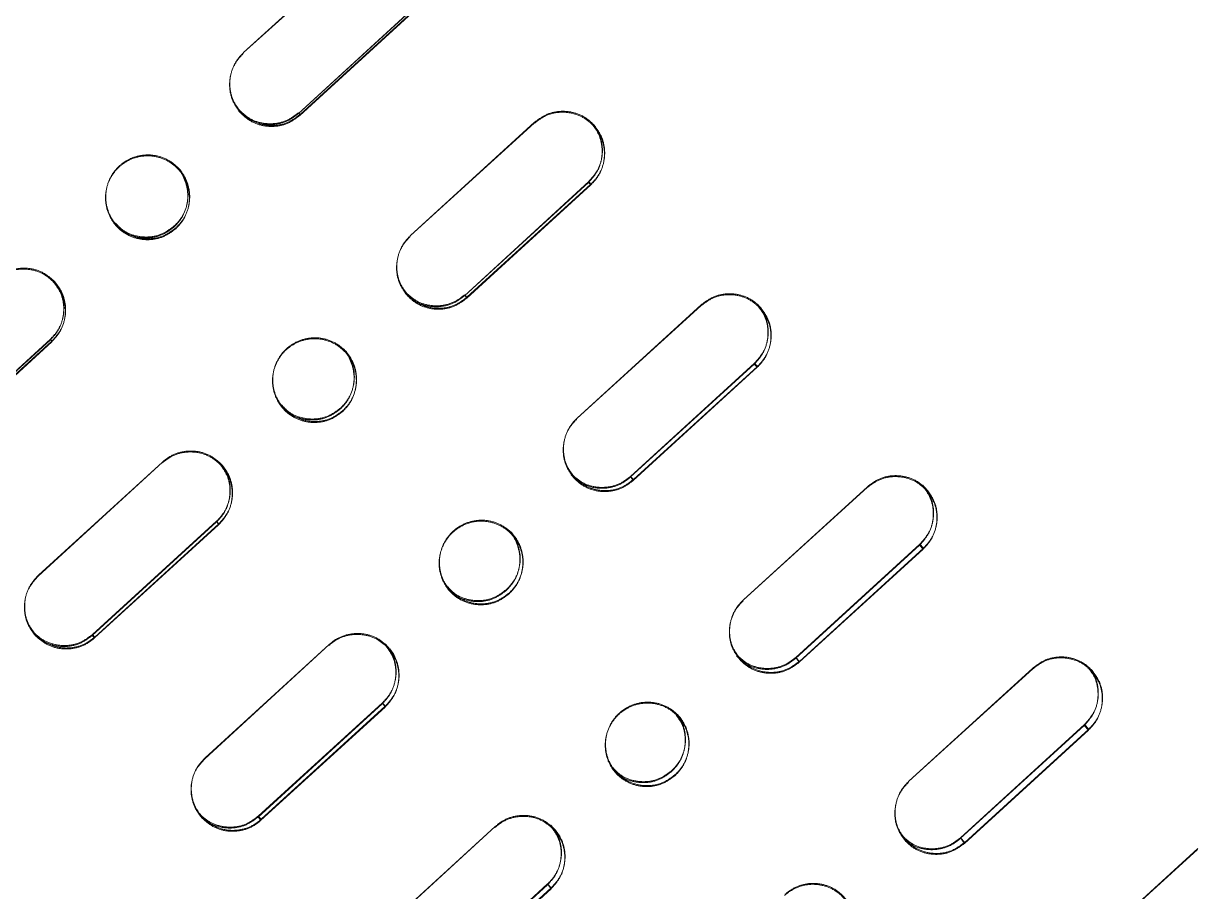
# Model space of a CAD drawing. Header units: millimetres. Extents: x -71377 to 516042, y -145869 to 441446.
# Drawn here: x 216752 to 216891.4, y 145865.3 to 145968.7 of the extents above; entities that cross this region are included whole.
import ezdxf

# ---------------------------------------------------------------- set-up
doc = ezdxf.new("R2010")
doc.units = ezdxf.units.MM
doc.header["$LTSCALE"] = 1000
doc.linetypes.add('IMPORT-DASHEDX2 _4_', pattern=[152.4, 101.6, -50.8])
doc.layers.add('05', color=5, linetype='IMPORT-DASHEDX2 _4_', lineweight=5)
doc.layers.add('조경라인_dwg', color=8, linetype='Continuous', lineweight=5)

# ---------------------------------------------------------------- blocks, each defined once
blk = doc.blocks.new('조경라인_dwg-6847807-지반층 배치도')
at = {"layer": '05', "flags": 128}
for points in [[(216792.94, 145978.56), (216778.2, 145965.19), (216792.97, 145978.67)], [(216812.82, 145956.78), (216798.08, 145943.41), (216812.85, 145956.9)], [(216832.66, 145935.05), (216817.93, 145921.68), (216832.7, 145935.17)], [(216755.16, 145930.95), (216740.39, 145917.46), (216740.59, 145917.25), (216755.36, 145930.74), (216755.2, 145931.06), (216740.43, 145917.57), (216740.62, 145917.36), (216755.39, 145930.85), (216755.2, 145931.06)], [(216824.24, 145914.62), (216839.01, 145928.1), (216839.36, 145927.72), (216824.59, 145914.23), (216824.27, 145914.73), (216839.04, 145928.22), (216839.39, 145927.83), (216824.62, 145914.35), (216824.27, 145914.73)], [(216753.74, 145902.84), (216768.55, 145916.44), (216753.78, 145902.95)], [(216852.45, 145913.39), (216837.71, 145900.01), (216852.48, 145913.5)], [(216774.96, 145909.27), (216760.19, 145895.79), (216760.46, 145895.49), (216775.23, 145908.97), (216774.99, 145909.38), (216760.22, 145895.9), (216760.49, 145895.6), (216775.26, 145909.08), (216774.99, 145909.38)], [(216843.92, 145893.06), (216858.69, 145906.55), (216859.12, 145906.08), (216844.35, 145892.59), (216843.95, 145893.18), (216858.72, 145906.66), (216859.15, 145906.19), (216844.38, 145892.7), (216843.95, 145893.18)], [(216773.59, 145881.11), (216788.39, 145894.71), (216773.62, 145881.22)], [(216872.16, 145891.8), (216857.42, 145878.43), (216872.19, 145891.91)], [(216794.7, 145887.65), (216779.93, 145874.16), (216780.28, 145873.78), (216795.05, 145887.26), (216794.73, 145887.76), (216779.96, 145874.27), (216780.31, 145873.89), (216795.08, 145887.37), (216794.73, 145887.76)], [(216863.53, 145871.59), (216878.3, 145885.08), (216878.8, 145884.52), (216864.03, 145871.03), (216863.56, 145871.7), (216878.33, 145885.19), (216878.84, 145884.63), (216864.07, 145871.15), (216863.56, 145871.7)], [(216793.37, 145859.45), (216808.17, 145873.04), (216793.4, 145859.56)], [(216891.78, 145870.31), (216877.04, 145856.93), (216891.81, 145870.42)], [(216814.38, 145866.09), (216799.61, 145852.61), (216800.04, 145852.14), (216814.81, 145865.62), (216814.41, 145866.2), (216799.64, 145852.72), (216800.07, 145852.25), (216814.84, 145865.73), (216814.41, 145866.2)]]:
    blk.add_lwpolyline(points, dxfattribs=at)
for points in [[(216784.9, 145957.71), (216784.73, 145958.03), (216784.93, 145957.82), (216799.7, 145971.31), (216799.5, 145971.52), (216784.7, 145957.92), (216799.47, 145971.41), (216799.67, 145971.19)], [(216804.77, 145935.94), (216804.53, 145936.35), (216804.8, 145936.06), (216819.57, 145949.54), (216819.3, 145949.84), (216804.5, 145936.24), (216819.27, 145949.73), (216819.54, 145949.43)]]:
    blk.add_lwpolyline(points, close=True, dxfattribs=at)
at = {"layer": '05'}
for points, knots in [([(216777.84, 145958.02), (216777.5, 145958.47), (216776.83, 145959.38), (216776.46, 145961.06), (216776.63, 145962.75), (216777.27, 145964.14), (216777.91, 145964.81), (216778.17, 145965.08)], [0, 0, 0, 0, 0.214691, 0.429382, 0.644076, 0.858772, 1, 1, 1, 1]), ([(216777.87, 145958.13), (216777.53, 145958.58), (216776.86, 145959.49), (216776.49, 145961.17), (216776.66, 145962.86), (216777.3, 145964.25), (216777.94, 145964.92), (216778.2, 145965.19)], [0, 0, 0, 0, 0.214691, 0.429382, 0.644076, 0.858772, 1, 1, 1, 1]), ([(216777.65, 145958.23), (216778.07, 145957.86), (216778.9, 145957.1), (216780.55, 145956.58), (216782.25, 145956.6), (216783.69, 145957.11), (216784.41, 145957.69), (216784.7, 145957.92)], [0, 0, 0, 0, 0.214695, 0.429387, 0.644078, 0.858772, 1, 1, 1, 1]), ([(216777.68, 145958.34), (216778.1, 145957.97), (216778.94, 145957.21), (216780.58, 145956.69), (216782.28, 145956.71), (216783.72, 145957.22), (216784.45, 145957.8), (216784.73, 145958.03)], [0, 0, 0, 0, 0.214695, 0.429387, 0.644078, 0.858772, 1, 1, 1, 1]), ([(216784.9, 145957.71), (216784.44, 145957.37), (216783.54, 145956.69), (216781.85, 145956.32), (216780.16, 145956.49), (216778.78, 145957.12), (216778.11, 145957.77), (216777.84, 145958.02)], [0, 0, 0, 0, 0.214695, 0.429384, 0.644079, 0.858771, 1, 1, 1, 1]), ([(216784.93, 145957.82), (216784.48, 145957.48), (216783.57, 145956.8), (216781.88, 145956.43), (216780.2, 145956.6), (216778.81, 145957.23), (216778.14, 145957.88), (216777.87, 145958.13)], [0, 0, 0, 0, 0.214695, 0.429384, 0.644079, 0.858771, 1, 1, 1, 1]), ([(216812.82, 145956.78), (216813.27, 145957.12), (216814.18, 145957.8), (216815.87, 145958.18), (216817.55, 145958), (216818.94, 145957.37), (216819.61, 145956.73), (216819.87, 145956.48)], [0, 0, 0, 0, 0.214692, 0.429387, 0.64408, 0.858773, 1, 1, 1, 1]), ([(216812.85, 145956.9), (216813.31, 145957.23), (216814.21, 145957.91), (216815.9, 145958.29), (216817.58, 145958.12), (216818.97, 145957.49), (216819.64, 145956.84), (216819.91, 145956.59)], [0, 0, 0, 0, 0.214692, 0.429387, 0.64408, 0.858773, 1, 1, 1, 1]), ([(216819.27, 145949.73), (216819.64, 145950.15), (216820.4, 145950.99), (216820.93, 145952.63), (216820.91, 145954.33), (216820.41, 145955.76), (216819.83, 145956.49), (216819.6, 145956.78)], [0, 0, 0, 0, 0.214692, 0.429387, 0.644081, 0.858776, 1, 1, 1, 1]), ([(216819.3, 145949.84), (216819.67, 145950.26), (216820.43, 145951.1), (216820.96, 145952.74), (216820.94, 145954.44), (216820.44, 145955.88), (216819.86, 145956.6), (216819.63, 145956.89)], [0, 0, 0, 0, 0.214692, 0.429387, 0.644081, 0.858776, 1, 1, 1, 1]), ([(216819.87, 145956.48), (216820.21, 145956.03), (216820.88, 145955.13), (216821.25, 145953.44), (216821.08, 145951.76), (216820.44, 145950.37), (216819.79, 145949.7), (216819.54, 145949.43)], [0, 0, 0, 0, 0.214694, 0.429385, 0.644078, 0.858772, 1, 1, 1, 1]), ([(216819.91, 145956.59), (216820.24, 145956.14), (216820.92, 145955.24), (216821.28, 145953.55), (216821.11, 145951.87), (216820.47, 145950.48), (216819.83, 145949.81), (216819.57, 145949.54)], [0, 0, 0, 0, 0.214694, 0.429385, 0.644078, 0.858772, 1, 1, 1, 1]), ([(216763.4, 145951.59), (216763.68, 145951.85), (216764.46, 145952.41), (216765.9, 145952.92), (216767.61, 145952.93), (216769.23, 145952.37), (216770.56, 145951.3), (216771.47, 145949.86), (216771.85, 145948.19), (216771.65, 145946.5), (216771.01, 145945.13), (216770.37, 145944.47), (216770.13, 145944.22)], [0.5, 0.5, 0.5, 0.5, 0.5368857, 0.5905742, 0.6442619, 0.6979509, 0.7516395, 0.8053283, 0.8590161, 0.9127046, 0.966394, 1, 1, 1, 1]), ([(216763.43, 145951.7), (216763.72, 145951.96), (216764.49, 145952.52), (216765.94, 145953.03), (216767.64, 145953.04), (216769.26, 145952.48), (216770.59, 145951.41), (216771.5, 145949.97), (216771.88, 145948.3), (216771.68, 145946.61), (216771.04, 145945.24), (216770.4, 145944.59), (216770.16, 145944.33)], [0.5, 0.5, 0.5, 0.5, 0.5368857, 0.5905742, 0.6442619, 0.6979509, 0.7516395, 0.8053283, 0.8590161, 0.9127046, 0.966394, 1, 1, 1, 1]), ([(216770.13, 145944.22), (216769.67, 145943.88), (216768.77, 145943.21), (216767.08, 145942.83), (216765.39, 145943), (216763.84, 145943.73), (216762.63, 145944.93), (216761.88, 145946.46), (216761.68, 145948.16), (216762.05, 145949.83), (216762.75, 145950.95), (216763.27, 145951.47), (216763.4, 145951.59)], [0, 0, 0, 0, 0.0536882, 0.1073769, 0.1610655, 0.2147544, 0.2684436, 0.3221314, 0.3758194, 0.4295084, 0.4831969, 0.5, 0.5, 0.5, 0.5]), ([(216770.16, 145944.33), (216769.71, 145944), (216768.8, 145943.32), (216767.12, 145942.94), (216765.42, 145943.11), (216763.88, 145943.84), (216762.66, 145945.04), (216761.91, 145946.57), (216761.71, 145948.27), (216762.08, 145949.94), (216762.78, 145951.06), (216763.3, 145951.59), (216763.43, 145951.7)], [0, 0, 0, 0, 0.0536882, 0.1073769, 0.1610655, 0.2147544, 0.2684436, 0.3221314, 0.3758194, 0.4295084, 0.4831969, 0.5, 0.5, 0.5, 0.5]), ([(216770.26, 145951.48), (216770.27, 145951.47), (216770.72, 145951.12), (216771.25, 145950.04), (216771.66, 145948.41), (216771.45, 145946.71), (216770.81, 145945.34), (216770.18, 145944.69), (216769.93, 145944.43)], [0, 0, 0, 0, 0.00679, 0.221492, 0.436197, 0.650899, 0.865607, 1, 1, 1, 1]), ([(216770.29, 145951.6), (216770.3, 145951.58), (216770.75, 145951.23), (216771.28, 145950.15), (216771.69, 145948.52), (216771.48, 145946.82), (216770.84, 145945.46), (216770.21, 145944.8), (216769.96, 145944.55)], [0, 0, 0, 0, 0.00679, 0.221492, 0.436197, 0.650899, 0.865607, 1, 1, 1, 1]), ([(216769.93, 145944.43), (216769.48, 145944.1), (216768.58, 145943.42), (216766.89, 145943.04), (216765.21, 145943.22), (216763.79, 145943.83), (216763.17, 145944.52), (216762.92, 145944.79)], [0, 0, 0, 0, 0.214742, 0.429489, 0.644231, 0.858976, 1, 1, 1, 1]), ([(216769.96, 145944.55), (216769.51, 145944.21), (216768.61, 145943.53), (216766.92, 145943.15), (216765.24, 145943.33), (216763.83, 145943.94), (216763.2, 145944.63), (216762.95, 145944.9)], [0, 0, 0, 0, 0.214742, 0.429489, 0.644231, 0.858976, 1, 1, 1, 1]), ([(216797.72, 145936.25), (216797.38, 145936.7), (216796.71, 145937.6), (216796.34, 145939.28), (216796.52, 145940.97), (216797.15, 145942.36), (216797.8, 145943.03), (216798.05, 145943.3)], [0, 0, 0, 0, 0.214693, 0.429386, 0.644077, 0.858772, 1, 1, 1, 1]), ([(216797.75, 145936.36), (216797.41, 145936.81), (216796.74, 145937.71), (216796.37, 145939.4), (216796.55, 145941.08), (216797.18, 145942.47), (216797.83, 145943.14), (216798.08, 145943.41)], [0, 0, 0, 0, 0.214693, 0.429386, 0.644077, 0.858772, 1, 1, 1, 1]), ([(216755.69, 145937.79), (216755.27, 145938.17), (216754.43, 145938.92), (216752.78, 145939.45), (216751.09, 145939.42), (216749.64, 145938.92), (216748.92, 145938.34), (216748.63, 145938.11)], [0, 0, 0, 0, 0.214691, 0.429382, 0.644076, 0.858771, 1, 1, 1, 1]), ([(216755.72, 145937.9), (216755.3, 145938.28), (216754.46, 145939.04), (216752.82, 145939.56), (216751.12, 145939.54), (216749.68, 145939.03), (216748.95, 145938.45), (216748.66, 145938.22)], [0, 0, 0, 0, 0.214691, 0.429382, 0.644076, 0.858771, 1, 1, 1, 1]), ([(216755.49, 145938), (216755.83, 145937.55), (216756.5, 145936.65), (216756.88, 145934.96), (216756.7, 145933.28), (216756.06, 145931.89), (216755.42, 145931.22), (216755.16, 145930.95)], [0, 0, 0, 0, 0.214694, 0.429386, 0.644078, 0.858772, 1, 1, 1, 1]), ([(216755.52, 145938.12), (216755.86, 145937.66), (216756.54, 145936.76), (216756.91, 145935.08), (216756.73, 145933.39), (216756.1, 145932), (216755.45, 145931.33), (216755.2, 145931.06)], [0, 0, 0, 0, 0.214694, 0.429386, 0.644078, 0.858772, 1, 1, 1, 1]), ([(216755.36, 145930.74), (216755.74, 145931.16), (216756.49, 145932), (216757.02, 145933.64), (216757, 145935.34), (216756.5, 145936.78), (216755.92, 145937.5), (216755.69, 145937.79)], [0, 0, 0, 0, 0.214691, 0.429385, 0.644077, 0.858771, 1, 1, 1, 1]), ([(216755.39, 145930.85), (216755.77, 145931.27), (216756.52, 145932.11), (216757.05, 145933.75), (216757.03, 145935.45), (216756.53, 145936.89), (216755.95, 145937.62), (216755.72, 145937.9)], [0, 0, 0, 0, 0.214691, 0.429385, 0.644077, 0.858771, 1, 1, 1, 1]), ([(216797.45, 145936.55), (216797.86, 145936.17), (216798.7, 145935.42), (216800.34, 145934.9), (216802.04, 145934.92), (216803.48, 145935.43), (216804.21, 145936.01), (216804.5, 145936.24)], [0, 0, 0, 0, 0.214691, 0.429383, 0.644077, 0.858772, 1, 1, 1, 1]), ([(216797.48, 145936.66), (216797.9, 145936.28), (216798.73, 145935.53), (216800.38, 145935.01), (216802.07, 145935.03), (216803.51, 145935.54), (216804.24, 145936.12), (216804.53, 145936.35)], [0, 0, 0, 0, 0.214691, 0.429383, 0.644077, 0.858772, 1, 1, 1, 1]), ([(216804.77, 145935.94), (216804.32, 145935.61), (216803.41, 145934.93), (216801.73, 145934.55), (216800.04, 145934.72), (216798.65, 145935.35), (216797.98, 145935.99), (216797.72, 145936.25)], [0, 0, 0, 0, 0.214695, 0.429384, 0.644079, 0.858772, 1, 1, 1, 1]), ([(216804.8, 145936.06), (216804.35, 145935.72), (216803.44, 145935.04), (216801.76, 145934.66), (216800.07, 145934.83), (216798.69, 145935.46), (216798.02, 145936.11), (216797.75, 145936.36)], [0, 0, 0, 0, 0.214695, 0.429384, 0.644079, 0.858772, 1, 1, 1, 1]), ([(216832.66, 145935.05), (216833.12, 145935.39), (216834.02, 145936.07), (216835.7, 145936.45), (216837.39, 145936.28), (216838.77, 145935.65), (216839.44, 145935.01), (216839.71, 145934.76)], [0, 0, 0, 0, 0.214692, 0.429386, 0.64408, 0.858774, 1, 1, 1, 1]), ([(216832.7, 145935.17), (216833.15, 145935.5), (216834.05, 145936.18), (216835.74, 145936.56), (216837.42, 145936.39), (216838.81, 145935.76), (216839.47, 145935.12), (216839.74, 145934.87)], [0, 0, 0, 0, 0.214692, 0.429386, 0.64408, 0.858774, 1, 1, 1, 1]), ([(216839.01, 145928.1), (216839.39, 145928.52), (216840.14, 145929.36), (216840.67, 145931.01), (216840.66, 145932.7), (216840.16, 145934.13), (216839.58, 145934.86), (216839.35, 145935.14)], [0, 0, 0, 0, 0.214692, 0.429387, 0.644079, 0.858773, 1, 1, 1, 1]), ([(216839.04, 145928.22), (216839.42, 145928.64), (216840.17, 145929.48), (216840.7, 145931.12), (216840.69, 145932.81), (216840.19, 145934.25), (216839.61, 145934.97), (216839.39, 145935.25)], [0, 0, 0, 0, 0.214692, 0.429387, 0.644079, 0.858773, 1, 1, 1, 1]), ([(216839.71, 145934.76), (216840.04, 145934.31), (216840.71, 145933.41), (216841.08, 145931.73), (216840.9, 145930.04), (216840.26, 145928.66), (216839.62, 145927.99), (216839.36, 145927.72)], [0, 0, 0, 0, 0.214693, 0.429386, 0.644077, 0.858772, 1, 1, 1, 1]), ([(216839.74, 145934.87), (216840.07, 145934.42), (216840.74, 145933.52), (216841.11, 145931.84), (216840.93, 145930.16), (216840.29, 145928.77), (216839.65, 145928.1), (216839.39, 145927.83)], [0, 0, 0, 0, 0.214693, 0.429386, 0.644077, 0.858772, 1, 1, 1, 1]), ([(216783.28, 145929.81), (216783.57, 145930.07), (216784.34, 145930.63), (216785.79, 145931.14), (216787.5, 145931.15), (216789.11, 145930.59), (216790.44, 145929.53), (216791.35, 145928.09), (216791.72, 145926.42), (216791.52, 145924.73), (216790.88, 145923.37), (216790.24, 145922.71), (216790, 145922.46)], [0.5, 0.5, 0.5, 0.5, 0.5368857, 0.5905741, 0.6442619, 0.697951, 0.7516396, 0.8053281, 0.8590162, 0.9127045, 0.966394, 1, 1, 1, 1]), ([(216783.32, 145929.93), (216783.6, 145930.19), (216784.38, 145930.74), (216785.82, 145931.26), (216787.53, 145931.26), (216789.14, 145930.7), (216790.47, 145929.64), (216791.38, 145928.2), (216791.75, 145926.53), (216791.55, 145924.84), (216790.91, 145923.48), (216790.27, 145922.82), (216790.03, 145922.57)], [0.5, 0.5, 0.5, 0.5, 0.5368857, 0.5905741, 0.6442619, 0.697951, 0.7516396, 0.8053281, 0.8590162, 0.9127045, 0.966394, 1, 1, 1, 1]), ([(216790, 145922.46), (216789.55, 145922.12), (216788.64, 145921.44), (216786.96, 145921.07), (216785.27, 145921.23), (216783.72, 145921.96), (216782.51, 145923.16), (216781.76, 145924.69), (216781.56, 145926.38), (216781.94, 145928.05), (216782.64, 145929.17), (216783.15, 145929.7), (216783.28, 145929.81)], [0, 0, 0, 0, 0.0536883, 0.1073768, 0.1610653, 0.2147543, 0.2684431, 0.3221311, 0.3758199, 0.4295084, 0.4831969, 0.5, 0.5, 0.5, 0.5]), ([(216790.03, 145922.57), (216789.58, 145922.23), (216788.67, 145921.55), (216786.99, 145921.18), (216785.3, 145921.35), (216783.75, 145922.07), (216782.54, 145923.27), (216781.79, 145924.8), (216781.59, 145926.49), (216781.97, 145928.16), (216782.67, 145929.28), (216783.19, 145929.81), (216783.32, 145929.93)], [0, 0, 0, 0, 0.0536883, 0.1073768, 0.1610653, 0.2147543, 0.2684431, 0.3221311, 0.3758199, 0.4295084, 0.4831969, 0.5, 0.5, 0.5, 0.5]), ([(216790.06, 145929.8), (216790.07, 145929.79), (216790.52, 145929.43), (216791.05, 145928.35), (216791.46, 145926.73), (216791.24, 145925.03), (216790.61, 145923.67), (216789.97, 145923.01), (216789.73, 145922.76)], [0, 0, 0, 0, 0.006792, 0.221493, 0.436199, 0.650899, 0.865607, 1, 1, 1, 1]), ([(216790.09, 145929.91), (216790.1, 145929.9), (216790.55, 145929.54), (216791.08, 145928.47), (216791.49, 145926.84), (216791.28, 145925.14), (216790.64, 145923.78), (216790, 145923.12), (216789.76, 145922.87)], [0, 0, 0, 0, 0.006792, 0.221493, 0.436199, 0.650899, 0.865607, 1, 1, 1, 1]), ([(216789.73, 145922.76), (216789.27, 145922.42), (216788.37, 145921.74), (216786.68, 145921.36), (216785, 145921.54), (216783.59, 145922.15), (216782.97, 145922.83), (216782.72, 145923.11)], [0, 0, 0, 0, 0.214742, 0.429488, 0.644232, 0.858978, 1, 1, 1, 1]), ([(216789.76, 145922.87), (216789.31, 145922.53), (216788.4, 145921.85), (216786.71, 145921.48), (216785.03, 145921.65), (216783.62, 145922.26), (216783, 145922.95), (216782.75, 145923.22)], [0, 0, 0, 0, 0.214742, 0.429488, 0.644232, 0.858978, 1, 1, 1, 1]), ([(216817.55, 145914.53), (216817.22, 145914.98), (216816.54, 145915.88), (216816.18, 145917.56), (216816.36, 145919.24), (216816.99, 145920.63), (216817.64, 145921.3), (216817.89, 145921.57)], [0, 0, 0, 0, 0.214692, 0.429385, 0.644078, 0.858772, 1, 1, 1, 1]), ([(216817.58, 145914.64), (216817.25, 145915.09), (216816.58, 145915.99), (216816.21, 145917.67), (216816.39, 145919.36), (216817.02, 145920.74), (216817.67, 145921.41), (216817.93, 145921.68)], [0, 0, 0, 0, 0.214692, 0.429385, 0.644078, 0.858772, 1, 1, 1, 1]), ([(216775.56, 145916.02), (216775.15, 145916.4), (216774.31, 145917.15), (216772.67, 145917.67), (216770.97, 145917.65), (216769.53, 145917.14), (216768.8, 145916.56), (216768.51, 145916.33)], [0, 0, 0, 0, 0.214693, 0.429385, 0.644076, 0.858771, 1, 1, 1, 1]), ([(216775.6, 145916.13), (216775.18, 145916.51), (216774.34, 145917.26), (216772.7, 145917.78), (216771, 145917.76), (216769.56, 145917.25), (216768.83, 145916.67), (216768.55, 145916.44)], [0, 0, 0, 0, 0.214693, 0.429385, 0.644076, 0.858771, 1, 1, 1, 1]), ([(216775.29, 145916.32), (216775.63, 145915.87), (216776.3, 145914.97), (216776.67, 145913.28), (216776.49, 145911.6), (216775.86, 145910.21), (216775.21, 145909.54), (216774.96, 145909.27)], [0, 0, 0, 0, 0.214691, 0.429383, 0.644077, 0.858772, 1, 1, 1, 1]), ([(216775.32, 145916.43), (216775.66, 145915.98), (216776.33, 145915.08), (216776.7, 145913.4), (216776.53, 145911.71), (216775.89, 145910.32), (216775.24, 145909.65), (216774.99, 145909.38)], [0, 0, 0, 0, 0.214691, 0.429383, 0.644077, 0.858772, 1, 1, 1, 1]), ([(216775.23, 145908.97), (216775.61, 145909.39), (216776.36, 145910.23), (216776.89, 145911.88), (216776.87, 145913.57), (216776.37, 145915.01), (216775.79, 145915.73), (216775.56, 145916.02)], [0, 0, 0, 0, 0.214692, 0.429385, 0.644078, 0.858772, 1, 1, 1, 1]), ([(216775.26, 145909.08), (216775.64, 145909.5), (216776.4, 145910.34), (216776.92, 145911.99), (216776.91, 145913.68), (216776.4, 145915.12), (216775.83, 145915.85), (216775.6, 145916.13)], [0, 0, 0, 0, 0.214692, 0.429385, 0.644078, 0.858772, 1, 1, 1, 1]), ([(216817.2, 145914.91), (216817.62, 145914.54), (216818.45, 145913.79), (216820.09, 145913.27), (216821.78, 145913.3), (216823.22, 145913.81), (216823.95, 145914.39), (216824.24, 145914.62)], [0, 0, 0, 0, 0.214693, 0.429384, 0.644077, 0.858772, 1, 1, 1, 1]), ([(216817.23, 145915.03), (216817.65, 145914.65), (216818.48, 145913.9), (216820.12, 145913.38), (216821.82, 145913.41), (216823.26, 145913.92), (216823.98, 145914.5), (216824.27, 145914.73)], [0, 0, 0, 0, 0.214693, 0.429384, 0.644077, 0.858772, 1, 1, 1, 1]), ([(216824.59, 145914.23), (216824.14, 145913.9), (216823.24, 145913.22), (216821.55, 145912.84), (216819.87, 145913.01), (216818.48, 145913.63), (216817.82, 145914.27), (216817.55, 145914.53)], [0, 0, 0, 0, 0.214695, 0.429385, 0.644078, 0.858773, 1, 1, 1, 1]), ([(216824.62, 145914.35), (216824.17, 145914.01), (216823.27, 145913.33), (216821.58, 145912.95), (216819.9, 145913.12), (216818.51, 145913.75), (216817.85, 145914.39), (216817.58, 145914.64)], [0, 0, 0, 0, 0.214695, 0.429385, 0.644078, 0.858773, 1, 1, 1, 1]), ([(216852.45, 145913.39), (216852.9, 145913.73), (216853.8, 145914.4), (216855.48, 145914.78), (216857.17, 145914.62), (216858.55, 145913.99), (216859.21, 145913.36), (216859.48, 145913.1)], [0, 0, 0, 0, 0.214692, 0.429387, 0.644078, 0.858774, 1, 1, 1, 1]), ([(216852.48, 145913.5), (216852.93, 145913.84), (216853.83, 145914.52), (216855.52, 145914.9), (216857.2, 145914.73), (216858.58, 145914.11), (216859.24, 145913.47), (216859.51, 145913.22)], [0, 0, 0, 0, 0.214692, 0.429387, 0.644078, 0.858774, 1, 1, 1, 1]), ([(216858.69, 145906.55), (216859.07, 145906.97), (216859.82, 145907.81), (216860.36, 145909.45), (216860.34, 145911.14), (216859.85, 145912.57), (216859.27, 145913.29), (216859.05, 145913.57)], [0, 0, 0, 0, 0.214691, 0.429387, 0.644079, 0.858774, 1, 1, 1, 1]), ([(216858.72, 145906.66), (216859.1, 145907.08), (216859.86, 145907.92), (216860.39, 145909.56), (216860.38, 145911.25), (216859.88, 145912.68), (216859.31, 145913.4), (216859.08, 145913.69)], [0, 0, 0, 0, 0.214691, 0.429387, 0.644079, 0.858774, 1, 1, 1, 1]), ([(216859.48, 145913.1), (216859.81, 145912.66), (216860.48, 145911.76), (216860.84, 145910.08), (216860.66, 145908.4), (216860.02, 145907.02), (216859.38, 145906.34), (216859.12, 145906.08)], [0, 0, 0, 0, 0.214691, 0.429385, 0.644077, 0.858772, 1, 1, 1, 1]), ([(216859.51, 145913.22), (216859.84, 145912.77), (216860.51, 145911.87), (216860.87, 145910.19), (216860.69, 145908.51), (216860.05, 145907.13), (216859.41, 145906.46), (216859.15, 145906.19)], [0, 0, 0, 0, 0.214691, 0.429385, 0.644077, 0.858772, 1, 1, 1, 1]), ([(216803.13, 145908.08), (216803.41, 145908.34), (216804.19, 145908.9), (216805.63, 145909.42), (216807.33, 145909.42), (216808.94, 145908.87), (216810.27, 145907.81), (216811.18, 145906.37), (216811.55, 145904.71), (216811.34, 145903.02), (216810.7, 145901.66), (216810.07, 145901), (216809.82, 145900.75)], [0.5, 0.5, 0.5, 0.5, 0.5368857, 0.5905738, 0.6442623, 0.6979513, 0.7516399, 0.8053281, 0.8590168, 0.9127044, 0.9663941, 1, 1, 1, 1]), ([(216803.16, 145908.2), (216803.44, 145908.46), (216804.22, 145909.01), (216805.66, 145909.53), (216807.37, 145909.54), (216808.97, 145908.98), (216810.31, 145907.92), (216811.21, 145906.48), (216811.58, 145904.82), (216811.38, 145903.13), (216810.73, 145901.77), (216810.1, 145901.11), (216809.85, 145900.86)], [0.5, 0.5, 0.5, 0.5, 0.5368857, 0.5905738, 0.6442623, 0.6979513, 0.7516399, 0.8053281, 0.8590168, 0.9127044, 0.9663941, 1, 1, 1, 1]), ([(216809.84, 145908.28), (216809.85, 145908.27), (216810.31, 145907.91), (216810.83, 145906.84), (216811.24, 145905.21), (216811.02, 145903.51), (216810.38, 145902.15), (216809.75, 145901.5), (216809.5, 145901.25)], [0, 0, 0, 0, 0.006788, 0.221491, 0.436196, 0.650899, 0.865607, 1, 1, 1, 1]), ([(216809.82, 145900.75), (216809.37, 145900.41), (216808.47, 145899.73), (216806.78, 145899.36), (216805.09, 145899.52), (216803.55, 145900.24), (216802.34, 145901.43), (216801.6, 145902.96), (216801.4, 145904.66), (216801.78, 145906.32), (216802.48, 145907.44), (216803, 145907.97), (216803.13, 145908.08)], [0, 0, 0, 0, 0.0536882, 0.107377, 0.1610652, 0.2147548, 0.2684426, 0.3221316, 0.3758199, 0.4295085, 0.4831969, 0.5, 0.5, 0.5, 0.5]), ([(216809.85, 145900.86), (216809.4, 145900.52), (216808.5, 145899.84), (216806.81, 145899.47), (216805.12, 145899.63), (216803.58, 145900.35), (216802.37, 145901.55), (216801.63, 145903.08), (216801.43, 145904.77), (216801.81, 145906.43), (216802.51, 145907.55), (216803.03, 145908.08), (216803.16, 145908.2)], [0, 0, 0, 0, 0.0536882, 0.107377, 0.1610652, 0.2147548, 0.2684426, 0.3221316, 0.3758199, 0.4295085, 0.4831969, 0.5, 0.5, 0.5, 0.5]), ([(216809.81, 145908.16), (216809.82, 145908.15), (216810.27, 145907.8), (216810.8, 145906.72), (216811.2, 145905.1), (216810.99, 145903.4), (216810.35, 145902.04), (216809.71, 145901.39), (216809.47, 145901.13)], [0, 0, 0, 0, 0.006788, 0.221491, 0.436196, 0.650899, 0.865607, 1, 1, 1, 1]), ([(216753.74, 145902.84), (216753.37, 145902.42), (216752.61, 145901.58), (216752.08, 145899.94), (216752.1, 145898.24), (216752.6, 145896.8), (216753.18, 145896.08), (216753.41, 145895.79)], [0, 0, 0, 0, 0.214695, 0.429387, 0.64408, 0.858773, 1, 1, 1, 1]), ([(216753.78, 145902.95), (216753.4, 145902.53), (216752.64, 145901.69), (216752.11, 145900.05), (216752.13, 145898.35), (216752.63, 145896.92), (216753.21, 145896.19), (216753.44, 145895.9)], [0, 0, 0, 0, 0.214695, 0.429387, 0.64408, 0.858773, 1, 1, 1, 1]), ([(216809.47, 145901.13), (216809.02, 145900.8), (216808.11, 145900.12), (216806.43, 145899.74), (216804.75, 145899.91), (216803.34, 145900.51), (216802.72, 145901.2), (216802.47, 145901.47)], [0, 0, 0, 0, 0.214743, 0.42949, 0.644233, 0.858979, 1, 1, 1, 1]), ([(216809.5, 145901.25), (216809.05, 145900.91), (216808.15, 145900.23), (216806.46, 145899.85), (216804.78, 145900.03), (216803.38, 145900.63), (216802.75, 145901.31), (216802.51, 145901.59)], [0, 0, 0, 0, 0.214743, 0.42949, 0.644233, 0.858979, 1, 1, 1, 1]), ([(216837.32, 145892.87), (216836.99, 145893.32), (216836.32, 145894.22), (216835.96, 145895.9), (216836.14, 145897.58), (216836.78, 145898.97), (216837.42, 145899.64), (216837.68, 145899.9)], [0, 0, 0, 0, 0.21469, 0.429385, 0.644077, 0.858771, 1, 1, 1, 1]), ([(216837.35, 145892.99), (216837.02, 145893.43), (216836.35, 145894.33), (216835.99, 145896.01), (216836.17, 145897.69), (216836.81, 145899.08), (216837.45, 145899.75), (216837.71, 145900.01)], [0, 0, 0, 0, 0.21469, 0.429385, 0.644077, 0.858771, 1, 1, 1, 1]), ([(216760.19, 145895.79), (216759.73, 145895.45), (216758.83, 145894.77), (216757.15, 145894.39), (216755.46, 145894.56), (216754.07, 145895.19), (216753.4, 145895.84), (216753.14, 145896.09)], [0, 0, 0, 0, 0.214695, 0.429387, 0.64408, 0.858775, 1, 1, 1, 1]), ([(216760.22, 145895.9), (216759.77, 145895.56), (216758.86, 145894.88), (216757.18, 145894.51), (216755.49, 145894.68), (216754.1, 145895.31), (216753.43, 145895.95), (216753.17, 145896.2)], [0, 0, 0, 0, 0.214695, 0.429387, 0.64408, 0.858775, 1, 1, 1, 1]), ([(216753.41, 145895.79), (216753.83, 145895.42), (216754.67, 145894.66), (216756.31, 145894.14), (216758, 145894.17), (216759.44, 145894.67), (216760.17, 145895.26), (216760.46, 145895.49)], [0, 0, 0, 0, 0.214694, 0.429385, 0.644078, 0.858772, 1, 1, 1, 1]), ([(216753.44, 145895.9), (216753.86, 145895.53), (216754.7, 145894.78), (216756.34, 145894.26), (216758.04, 145894.28), (216759.48, 145894.79), (216760.2, 145895.37), (216760.49, 145895.6)], [0, 0, 0, 0, 0.214694, 0.429385, 0.644078, 0.858772, 1, 1, 1, 1]), ([(216795.4, 145894.3), (216794.98, 145894.68), (216794.15, 145895.43), (216792.5, 145895.94), (216790.81, 145895.92), (216789.37, 145895.41), (216788.64, 145894.83), (216788.36, 145894.6)], [0, 0, 0, 0, 0.214691, 0.429384, 0.644077, 0.858772, 1, 1, 1, 1]), ([(216795.43, 145894.41), (216795.01, 145894.79), (216794.18, 145895.54), (216792.54, 145896.06), (216790.84, 145896.03), (216789.4, 145895.52), (216788.68, 145894.94), (216788.39, 145894.71)], [0, 0, 0, 0, 0.214691, 0.429384, 0.644077, 0.858772, 1, 1, 1, 1]), ([(216795.05, 145894.69), (216795.38, 145894.24), (216796.05, 145893.34), (216796.42, 145891.66), (216796.24, 145889.97), (216795.6, 145888.59), (216794.96, 145887.91), (216794.7, 145887.65)], [0, 0, 0, 0, 0.214693, 0.429383, 0.644077, 0.858772, 1, 1, 1, 1]), ([(216795.08, 145894.8), (216795.41, 145894.35), (216796.08, 145893.45), (216796.45, 145891.77), (216796.27, 145890.08), (216795.63, 145888.7), (216794.99, 145888.03), (216794.73, 145887.76)], [0, 0, 0, 0, 0.214693, 0.429383, 0.644077, 0.858772, 1, 1, 1, 1]), ([(216795.05, 145887.26), (216795.43, 145887.68), (216796.19, 145888.52), (216796.72, 145890.16), (216796.7, 145891.86), (216796.2, 145893.29), (216795.63, 145894.01), (216795.4, 145894.3)], [0, 0, 0, 0, 0.214691, 0.429385, 0.644076, 0.858774, 1, 1, 1, 1]), ([(216795.08, 145887.37), (216795.46, 145887.79), (216796.22, 145888.63), (216796.75, 145890.28), (216796.73, 145891.97), (216796.23, 145893.4), (216795.66, 145894.13), (216795.43, 145894.41)], [0, 0, 0, 0, 0.214691, 0.429385, 0.644076, 0.858774, 1, 1, 1, 1]), ([(216836.89, 145893.35), (216837.31, 145892.97), (216838.14, 145892.23), (216839.78, 145891.71), (216841.47, 145891.74), (216842.91, 145892.25), (216843.63, 145892.83), (216843.92, 145893.06)], [0, 0, 0, 0, 0.214692, 0.429386, 0.644079, 0.858772, 1, 1, 1, 1]), ([(216836.92, 145893.46), (216837.34, 145893.08), (216838.17, 145892.34), (216839.81, 145891.82), (216841.5, 145891.85), (216842.94, 145892.36), (216843.66, 145892.95), (216843.95, 145893.18)], [0, 0, 0, 0, 0.214692, 0.429386, 0.644079, 0.858772, 1, 1, 1, 1]), ([(216844.38, 145892.7), (216843.93, 145892.37), (216843.03, 145891.69), (216841.35, 145891.31), (216839.66, 145891.47), (216838.28, 145892.1), (216837.62, 145892.73), (216837.35, 145892.99)], [0, 0, 0, 0, 0.214695, 0.429384, 0.644078, 0.858774, 1, 1, 1, 1]), ([(216872.16, 145891.8), (216872.61, 145892.14), (216873.51, 145892.82), (216875.19, 145893.2), (216876.87, 145893.04), (216878.25, 145892.42), (216878.91, 145891.78), (216879.17, 145891.53)], [0, 0, 0, 0, 0.214692, 0.429386, 0.644078, 0.858775, 1, 1, 1, 1]), ([(216872.19, 145891.91), (216872.64, 145892.25), (216873.54, 145892.93), (216875.22, 145893.31), (216876.9, 145893.15), (216878.28, 145892.53), (216878.94, 145891.89), (216879.21, 145891.64)], [0, 0, 0, 0, 0.214692, 0.429386, 0.644078, 0.858775, 1, 1, 1, 1]), ([(216844.35, 145892.59), (216843.9, 145892.25), (216843, 145891.58), (216841.31, 145891.2), (216839.63, 145891.36), (216838.25, 145891.98), (216837.59, 145892.62), (216837.32, 145892.87)], [0, 0, 0, 0, 0.214695, 0.429384, 0.644078, 0.858774, 1, 1, 1, 1]), ([(216878.3, 145885.08), (216878.67, 145885.5), (216879.43, 145886.34), (216879.97, 145887.97), (216879.95, 145889.66), (216879.52, 145890.97), (216879.03, 145891.59), (216878.89, 145891.78)], [0, 0, 0, 0, 0.225819, 0.451641, 0.67746, 0.903285, 1, 1, 1, 1]), ([(216878.33, 145885.19), (216878.71, 145885.61), (216879.46, 145886.45), (216880, 145888.09), (216879.98, 145889.77), (216879.55, 145891.08), (216879.07, 145891.71), (216878.92, 145891.89)], [0, 0, 0, 0, 0.225819, 0.451641, 0.67746, 0.903285, 1, 1, 1, 1]), ([(216879.17, 145891.53), (216879.51, 145891.08), (216880.17, 145890.19), (216880.53, 145888.52), (216880.35, 145886.84), (216879.71, 145885.46), (216879.06, 145884.79), (216878.8, 145884.52)], [0, 0, 0, 0, 0.214692, 0.429384, 0.644077, 0.858772, 1, 1, 1, 1]), ([(216879.21, 145891.64), (216879.54, 145891.2), (216880.2, 145890.3), (216880.56, 145888.63), (216880.38, 145886.95), (216879.74, 145885.57), (216879.09, 145884.9), (216878.84, 145884.63)], [0, 0, 0, 0, 0.214692, 0.429384, 0.644077, 0.858772, 1, 1, 1, 1]), ([(216822.91, 145886.42), (216823.19, 145886.68), (216823.97, 145887.24), (216825.41, 145887.75), (216827.11, 145887.76), (216828.72, 145887.21), (216830.05, 145886.16), (216830.94, 145884.72), (216831.31, 145883.06), (216831.11, 145881.38), (216830.46, 145880.02), (216829.83, 145879.36), (216829.58, 145879.11)], [0.5, 0.5, 0.5, 0.5, 0.5368858, 0.5905739, 0.6442622, 0.6979509, 0.7516403, 0.8053277, 0.8590166, 0.9127048, 0.966394, 1, 1, 1, 1]), ([(216822.94, 145886.53), (216823.23, 145886.79), (216824, 145887.35), (216825.44, 145887.86), (216827.14, 145887.87), (216828.75, 145887.32), (216830.08, 145886.27), (216830.97, 145884.83), (216831.34, 145883.17), (216831.14, 145881.49), (216830.49, 145880.13), (216829.86, 145879.47), (216829.61, 145879.22)], [0.5, 0.5, 0.5, 0.5, 0.5368858, 0.5905739, 0.6442622, 0.6979509, 0.7516403, 0.8053277, 0.8590166, 0.9127048, 0.966394, 1, 1, 1, 1]), ([(216829.58, 145879.11), (216829.13, 145878.77), (216828.23, 145878.09), (216826.55, 145877.71), (216824.86, 145877.87), (216823.32, 145878.59), (216822.11, 145879.78), (216821.37, 145881.3), (216821.18, 145882.99), (216821.56, 145884.66), (216822.26, 145885.77), (216822.78, 145886.3), (216822.91, 145886.42)], [0, 0, 0, 0, 0.0536882, 0.1073769, 0.1610652, 0.214755, 0.2684431, 0.3221318, 0.3758198, 0.4295084, 0.483197, 0.5, 0.5, 0.5, 0.5]), ([(216829.61, 145879.22), (216829.16, 145878.88), (216828.26, 145878.2), (216826.58, 145877.82), (216824.89, 145877.98), (216823.35, 145878.7), (216822.15, 145879.89), (216821.4, 145881.42), (216821.21, 145883.1), (216821.59, 145884.77), (216822.29, 145885.89), (216822.81, 145886.41), (216822.94, 145886.53)], [0, 0, 0, 0, 0.0536882, 0.1073769, 0.1610652, 0.214755, 0.2684431, 0.3221318, 0.3758198, 0.4295084, 0.483197, 0.5, 0.5, 0.5, 0.5]), ([(216829.7, 145886.31), (216829.97, 145885.94), (216830.56, 145885.11), (216830.87, 145883.53), (216830.68, 145881.85), (216830.03, 145880.49), (216829.4, 145879.83), (216829.15, 145879.58)], [0, 0, 0, 0, 0.183959, 0.409013, 0.634068, 0.859128, 1, 1, 1, 1]), ([(216829.74, 145886.42), (216830, 145886.05), (216830.59, 145885.22), (216830.9, 145883.64), (216830.71, 145881.96), (216830.06, 145880.6), (216829.43, 145879.94), (216829.18, 145879.69)], [0, 0, 0, 0, 0.183959, 0.409013, 0.634068, 0.859128, 1, 1, 1, 1]), ([(216773.59, 145881.11), (216773.21, 145880.69), (216772.45, 145879.85), (216771.92, 145878.21), (216771.94, 145876.52), (216772.44, 145875.08), (216773.01, 145874.36), (216773.24, 145874.07)], [0, 0, 0, 0, 0.214696, 0.429386, 0.64408, 0.858773, 1, 1, 1, 1]), ([(216773.62, 145881.22), (216773.24, 145880.8), (216772.48, 145879.96), (216771.95, 145878.32), (216771.97, 145876.63), (216772.47, 145875.19), (216773.05, 145874.47), (216773.27, 145874.18)], [0, 0, 0, 0, 0.214696, 0.429386, 0.64408, 0.858773, 1, 1, 1, 1]), ([(216829.15, 145879.58), (216828.7, 145879.24), (216827.8, 145878.56), (216826.11, 145878.18), (216824.44, 145878.35), (216823.03, 145878.95), (216822.41, 145879.64), (216822.17, 145879.91)], [0, 0, 0, 0, 0.214742, 0.429489, 0.644233, 0.858979, 1, 1, 1, 1]), ([(216829.18, 145879.69), (216828.73, 145879.35), (216827.83, 145878.67), (216826.14, 145878.29), (216824.47, 145878.46), (216823.07, 145879.06), (216822.44, 145879.75), (216822.2, 145880.02)], [0, 0, 0, 0, 0.214742, 0.429489, 0.644233, 0.858979, 1, 1, 1, 1]), ([(216857.02, 145871.3), (216856.69, 145871.75), (216856.02, 145872.64), (216855.66, 145874.31), (216855.85, 145875.99), (216856.49, 145877.38), (216857.13, 145878.05), (216857.39, 145878.31)], [0, 0, 0, 0, 0.214691, 0.429383, 0.644076, 0.858772, 1, 1, 1, 1]), ([(216857.05, 145871.41), (216856.72, 145871.86), (216856.05, 145872.75), (216855.69, 145874.43), (216855.88, 145876.11), (216856.52, 145877.49), (216857.16, 145878.16), (216857.42, 145878.43)], [0, 0, 0, 0, 0.214691, 0.429383, 0.644076, 0.858772, 1, 1, 1, 1]), ([(216779.93, 145874.16), (216779.48, 145873.82), (216778.57, 145873.15), (216776.89, 145872.77), (216775.21, 145872.94), (216773.82, 145873.56), (216773.16, 145874.2), (216772.89, 145874.46)], [0, 0, 0, 0, 0.214695, 0.429387, 0.644079, 0.858773, 1, 1, 1, 1]), ([(216779.96, 145874.27), (216779.51, 145873.94), (216778.61, 145873.26), (216776.92, 145872.88), (216775.24, 145873.05), (216773.85, 145873.68), (216773.19, 145874.32), (216772.92, 145874.57)], [0, 0, 0, 0, 0.214695, 0.429387, 0.644079, 0.858773, 1, 1, 1, 1]), ([(216773.24, 145874.07), (216773.66, 145873.7), (216774.49, 145872.95), (216776.13, 145872.43), (216777.83, 145872.46), (216779.27, 145872.96), (216779.99, 145873.55), (216780.28, 145873.78)], [0, 0, 0, 0, 0.214693, 0.429386, 0.644077, 0.858772, 1, 1, 1, 1]), ([(216773.27, 145874.18), (216773.69, 145873.81), (216774.53, 145873.06), (216776.17, 145872.54), (216777.86, 145872.57), (216779.3, 145873.08), (216780.03, 145873.66), (216780.31, 145873.89)], [0, 0, 0, 0, 0.214693, 0.429386, 0.644077, 0.858772, 1, 1, 1, 1]), ([(216815.17, 145872.65), (216814.75, 145873.02), (216813.92, 145873.77), (216812.28, 145874.28), (216810.59, 145874.25), (216809.15, 145873.74), (216808.43, 145873.16), (216808.14, 145872.93)], [0, 0, 0, 0, 0.21469, 0.429385, 0.644077, 0.858771, 1, 1, 1, 1]), ([(216815.2, 145872.76), (216814.78, 145873.13), (216813.95, 145873.88), (216812.31, 145874.39), (216810.62, 145874.37), (216809.18, 145873.86), (216808.46, 145873.27), (216808.17, 145873.04)], [0, 0, 0, 0, 0.21469, 0.429385, 0.644077, 0.858771, 1, 1, 1, 1]), ([(216814.74, 145873.12), (216815.07, 145872.67), (216815.74, 145871.77), (216816.1, 145870.1), (216815.92, 145868.42), (216815.28, 145867.03), (216814.64, 145866.36), (216814.38, 145866.09)], [0, 0, 0, 0, 0.214691, 0.429385, 0.644078, 0.858772, 1, 1, 1, 1]), ([(216814.77, 145873.23), (216815.1, 145872.78), (216815.77, 145871.89), (216816.14, 145870.21), (216815.95, 145868.53), (216815.31, 145867.14), (216814.67, 145866.47), (216814.41, 145866.2)], [0, 0, 0, 0, 0.214691, 0.429385, 0.644078, 0.858772, 1, 1, 1, 1]), ([(216814.81, 145865.62), (216815.19, 145866.04), (216815.95, 145866.88), (216816.48, 145868.52), (216816.47, 145870.21), (216815.97, 145871.64), (216815.4, 145872.36), (216815.17, 145872.65)], [0, 0, 0, 0, 0.214691, 0.429385, 0.644077, 0.858774, 1, 1, 1, 1]), ([(216814.84, 145865.73), (216815.22, 145866.15), (216815.98, 145866.99), (216816.51, 145868.63), (216816.5, 145870.32), (216816, 145871.75), (216815.43, 145872.47), (216815.2, 145872.76)], [0, 0, 0, 0, 0.214691, 0.429385, 0.644077, 0.858774, 1, 1, 1, 1]), ([(216856.81, 145871.62), (216857.13, 145871.34), (216857.87, 145870.69), (216859.39, 145870.24), (216861.07, 145870.27), (216862.51, 145870.78), (216863.24, 145871.36), (216863.53, 145871.59)], [0, 0, 0, 0, 0.173638, 0.399554, 0.625471, 0.851389, 1, 1, 1, 1]), ([(216856.85, 145871.74), (216857.17, 145871.45), (216857.9, 145870.8), (216859.42, 145870.35), (216861.11, 145870.38), (216862.54, 145870.89), (216863.27, 145871.47), (216863.56, 145871.7)], [0, 0, 0, 0, 0.173638, 0.399554, 0.625471, 0.851389, 1, 1, 1, 1]), ([(216864.03, 145871.03), (216863.58, 145870.7), (216862.68, 145870.02), (216861, 145869.64), (216859.32, 145869.8), (216857.95, 145870.42), (216857.28, 145871.05), (216857.02, 145871.3)], [0, 0, 0, 0, 0.214694, 0.429387, 0.64408, 0.858771, 1, 1, 1, 1]), ([(216864.07, 145871.15), (216863.61, 145870.81), (216862.71, 145870.13), (216861.03, 145869.75), (216859.35, 145869.91), (216857.98, 145870.53), (216857.31, 145871.16), (216857.05, 145871.41)], [0, 0, 0, 0, 0.214694, 0.429387, 0.64408, 0.858771, 1, 1, 1, 1]), ([(216842.62, 145864.83), (216842.9, 145865.09), (216843.68, 145865.65), (216845.12, 145866.17), (216846.82, 145866.18), (216848.42, 145865.63), (216849.74, 145864.58), (216850.64, 145863.15), (216851, 145861.5), (216850.79, 145859.82), (216850.14, 145858.46), (216849.51, 145857.8), (216849.27, 145857.55)], [0.5, 0.5, 0.5, 0.5, 0.5368854, 0.5905738, 0.6442618, 0.6979516, 0.7516397, 0.805328, 0.8590162, 0.9127046, 0.966394, 1, 1, 1, 1]), ([(216842.65, 145864.94), (216842.94, 145865.2), (216843.71, 145865.76), (216845.15, 145866.28), (216846.85, 145866.29), (216848.45, 145865.74), (216849.77, 145864.7), (216850.67, 145863.26), (216851.03, 145861.61), (216850.82, 145859.93), (216850.18, 145858.57), (216849.54, 145857.91), (216849.3, 145857.66)], [0.5, 0.5, 0.5, 0.5, 0.5368854, 0.5905738, 0.6442618, 0.6979516, 0.7516397, 0.805328, 0.8590162, 0.9127046, 0.966394, 1, 1, 1, 1])]:
    blk.add_open_spline(points, degree=3, knots=knots, dxfattribs=at)

msp = doc.modelspace()

# ---------------------------------------------------------------- block references
at = {"layer": '조경라인_dwg', "rotation": 8.537736462515947e-07}
msp.add_blockref('조경라인_dwg-6847807-지반층 배치도', (0, 0), dxfattribs=at)

doc.saveas('drawing.dxf')
